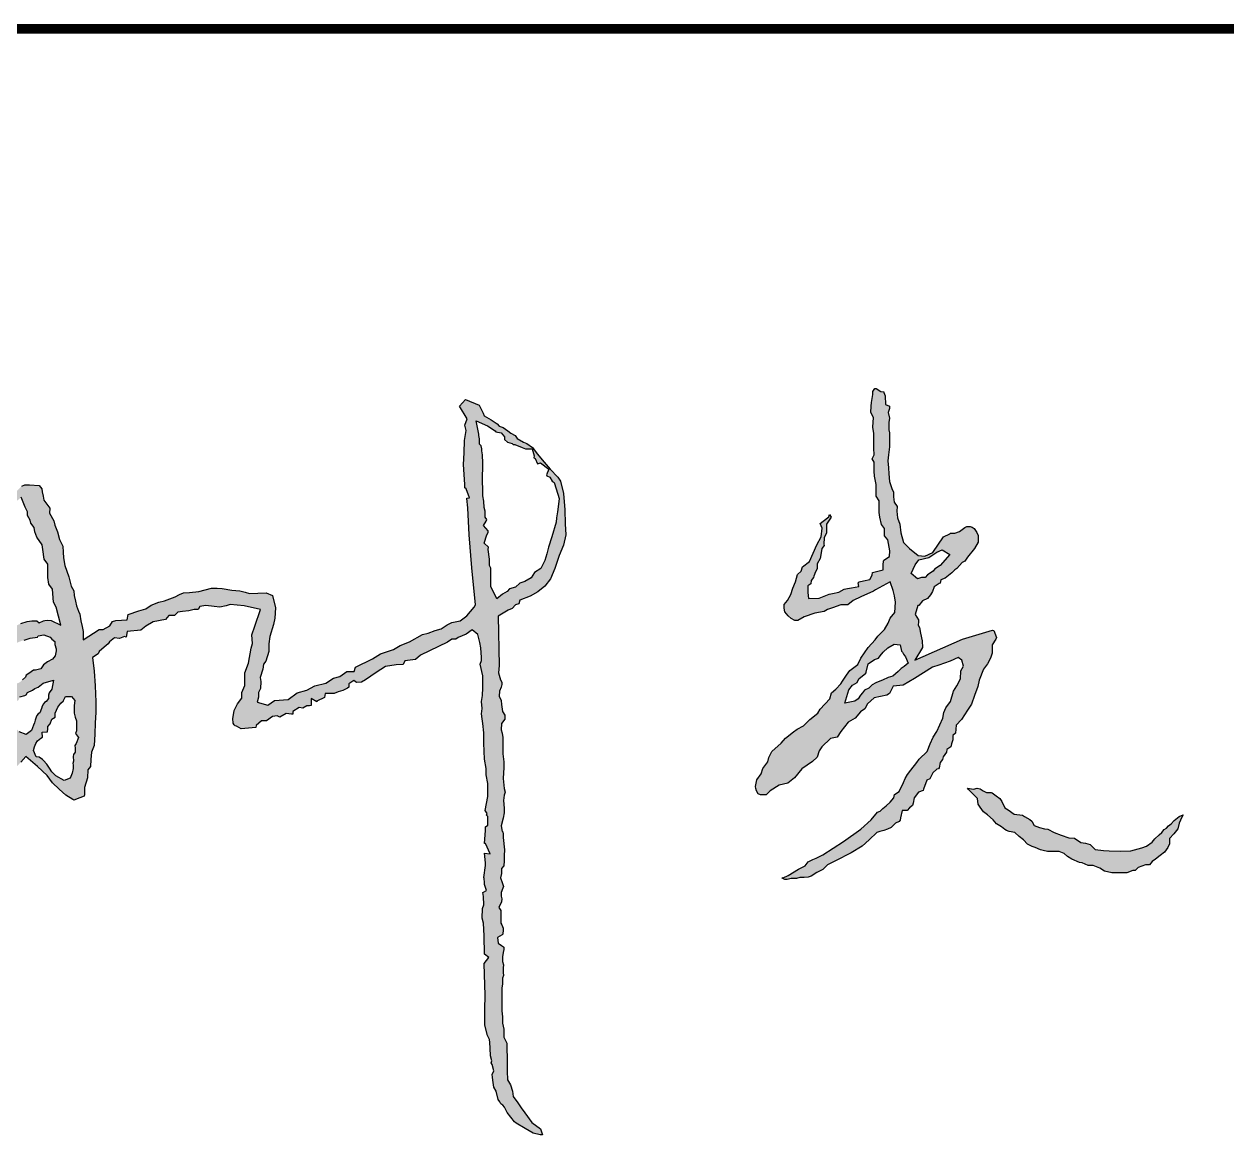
# Model space of a CAD drawing. Extents: x -409435 to 356702, y -107829 to 330904.
# Drawn here: x 133154 to 134107, y 326499 to 327379 of the extents above; entities that cross this region are included whole.
import ezdxf

# ---------------------------------------------------------------- set-up
doc = ezdxf.new("R2010")
doc.units = 0
doc.header["$LTSCALE"] = 1000
doc.header["$MEASUREMENT"] = 0
doc.layers.add('00-图签签名_10', color=10, linetype='Continuous')

# ---------------------------------------------------------------- blocks, each defined once
blk = doc.blocks.new('图签信息')
at = {"const_width": 0.05}
blk.add_lwpolyline([(-65, 560.5), (0, 560.5)], dxfattribs=at)
blk = doc.blocks.new('图签-A1')
at = {"color": 2}
blk.add_blockref('图签信息', (0, 0), dxfattribs=at)
blk = doc.blocks.new('X-104 14#平面')
at = {"xscale": 150, "yscale": 150, "zscale": 150}
blk.add_blockref('图签-A1', (137716.55, 243300), dxfattribs=at)
blk = doc.blocks.new('A$C133631DD')
h = blk.add_hatch(color=256)
h.paths.add_polyline_path([(4.2098, 7.6686), (4.1405, 7.7404), (4.1474, 7.7379), (4.2244, 7.7228), (4.2824, 7.6641), (4.2902, 7.6425), (4.2902, 7.6138), (4.2863, 7.5479), (4.2644, 7.5324), (4.2439, 7.5293), (4.2156, 7.5224), (4.19, 7.5188), (4.1363, 7.4784), (4.1041, 7.4811), (4.0532, 7.4512), (4.0242, 7.4459), (3.9809, 7.4286), (3.9293, 7.4142), (3.8867, 7.3929), (3.8466, 7.3904), (3.8086, 7.3875), (3.7576, 7.3785), (3.6838, 7.3529), (3.6223, 7.3383), (3.5902, 7.3196), (3.5603, 7.3171), (3.5223, 7.3083), (3.493, 7.3025), (3.4561, 7.2901), (3.4359, 7.28), (3.3938, 7.2748), (3.356, 7.266), (3.3222, 7.2582), (3.2676, 7.2582), (3.3366, 7.1526), (3.3366, 7.1256), (3.3597, 7.0833), (3.3886, 7.065), (3.3959, 7.0429), (3.3995, 6.9672), (3.4338, 6.9613), (3.4597, 6.8912), (3.4729, 6.8449), (3.4956, 6.8093), (3.5159, 6.7598), (3.5252, 6.7228), (3.5513, 6.651), (3.5671, 6.6225), (3.5776, 6.5963), (3.5805, 6.556), (3.587, 6.4943), (3.6085, 6.4112), (3.6085, 6.3748), (3.6055, 6.3422), (3.5962, 6.2769), (3.5901, 6.225), (3.5811, 6.189), (3.574, 6.1605), (3.5788, 6.0515), (3.5602, 6.0085), (3.4782, 5.99), (3.4115, 5.9937), (3.3677, 6.0031), (3.2887, 6.0261), (3.2414, 6.0329), (3.1902, 6.0329), (3.1267, 6.0522), (3.1061, 6.0694), (3.0729, 6.0731), (3.02, 6.0896), (2.9919, 6.0861), (2.9462, 6.0888), (2.9205, 6.1016), (2.8895, 6.1016), (2.8562, 6.11), (2.8374, 6.0407), (2.8682, 5.9962), (2.8745, 5.9052), (2.9167, 5.8467), (2.935, 5.7827), (2.963, 5.7298), (2.982, 5.657), (3.0135, 5.6065), (3.0262, 5.5654), (3.0584, 5.5186), (3.0584, 5.47), (3.0876, 5.4616), (3.1418, 5.3493), (3.1755, 5.2964), (3.2048, 5.211), (3.2297, 5.1661), (3.2543, 5.1044), (3.3027, 5.0198), (3.312, 4.9824), (3.3293, 4.9355), (3.3399, 4.8957), (3.366, 4.8566), (3.3811, 4.8263), (3.3939, 4.77), (3.4259, 4.7263), (3.4555, 4.7022), (3.4835, 4.6792), (3.4994, 4.6686), (3.7426, 4.6938), (3.961, 4.711), (4.1384, 4.7208), (4.201, 4.7266), (4.203, 4.7273), (4.2056, 4.708), (4.2631, 4.7301), (4.2706, 4.7389), (4.2928, 4.7404), (4.4238, 4.749), (4.5008, 4.7447), (4.582, 4.7426), (4.6482, 4.7312), (4.6832, 4.7394), (4.7265, 4.725), (4.8087, 4.7743), (4.8546, 4.7357), (4.816, 4.6446), (4.7633, 4.6187), (4.7451, 4.6114), (4.7195, 4.5652), (4.6937, 4.5257), (4.6784, 4.5129), (4.6686, 4.486), (4.6471, 4.4566), (4.6305, 4.4353), (4.6171, 4.4084), (4.5959, 4.3935), (4.573, 4.3528), (4.5628, 4.3303), (4.5361, 4.2941), (4.4949, 4.2632), (4.4392, 4.2151), (4.3947, 4.1767), (4.3404, 4.127), (4.3151, 4.1079), (4.2336, 4.0883), (4.1256, 4.0804), (4.0331, 4.0779), (3.9607, 4.0732), (3.8932, 4.089), (3.8234, 4.1179), (3.7383, 4.1447), (3.6695, 4.1745), (3.6228, 4.2123), (3.5842, 4.2577), (3.5547, 4.3076), (3.5292, 4.3757), (3.5054, 4.3828), (3.4979, 4.4053), (3.4753, 4.428), (3.4642, 4.4545), (3.424, 4.5196), (3.0976, 4.5124), (3.0491, 4.5172), (3.0037, 4.5045), (2.9887, 4.4957), (2.9722, 4.4957), (2.9546, 4.4992), (2.9289, 4.5105), (2.8958, 4.5127), (2.8672, 4.5), (2.8402, 4.4986), (2.7949, 4.491), (2.7697, 4.4758), (2.7441, 4.4758), (2.7153, 4.4968), (2.674, 4.5005), (2.6519, 4.4942), (2.6229, 4.4894), (2.5843, 4.4894), (2.5146, 4.4894), (2.4632, 4.4813), (2.4255, 4.4813), (2.3533, 4.4866), (2.2867, 4.4809), (2.2621, 4.4741), (2.2421, 4.4808), (2.2076, 4.4839), (2.1577, 4.4811), (2.125, 4.4811), (2.0906, 4.4861), (2.0401, 4.5009), (2.0023, 4.4925), (1.9994, 4.4896), (1.9874, 4.4866), (1.9622, 4.4866), (1.8818, 4.4785), (1.8451, 4.4811), (1.8098, 4.4811), (1.7771, 4.4833), (1.7574, 4.4974), (1.7251, 4.4974), (1.6966, 4.5037), (1.6651, 4.4932), (1.6405, 4.4837), (1.6297, 4.4899), (1.5991, 4.5001), (1.5753, 4.5001), (1.5576, 4.495), (1.5393, 4.4969), (1.5003, 4.5146), (1.4814, 4.5014), (1.4448, 4.5014), (1.3975, 4.5032), (1.3873, 4.4955), (1.3644, 4.4868), (1.3518, 4.4878), (1.3269, 4.4892), (1.3248, 4.4897), (1.3211, 4.494), (1.3034, 4.5244), (1.2652, 4.519), (1.2507, 4.4973), (1.2408, 4.4854), (1.2401, 4.4833), (1.2239, 4.4833), (1.2031, 4.4867), (1.1747, 4.4908), (1.1443, 4.4908), (1.1236, 4.4839), (1.1032, 4.487), (1.071, 4.487), (1.0529, 4.484), (1.0342, 4.4908), (0.9942, 4.4908), (0.9716, 4.4946), (0.9249, 4.4946), (0.8793, 4.4965), (0.8192, 4.4945), (0.7801, 4.4908), (0.7369, 4.4908), (0.6984, 4.4816), (0.6447, 4.4816), (0.6056, 4.4636), (0.578, 4.4636), (0.5558, 4.4636), (0.5226, 4.4606), (0.4696, 4.4606), (0.4207, 4.4606), (0.3627, 4.4571), (0.3297, 4.4373), (0.2899, 4.4241), (0.2526, 4.4207), (0.2116, 4.3899), (0.1786, 4.3689), (0.1448, 4.3443), (0.0811, 4.2971), (0.0411, 4.2408), (0, 4.2271), (0.0008, 4.2423), (0.0115, 4.2877), (0.0427, 4.3416), (0.0778, 4.4002), (0.087, 4.4116), (0.149, 4.4596), (0.1824, 4.4769), (0.1965, 4.4894), (0.205, 4.5022), (0.2174, 4.5084), (0.2328, 4.5193), (0.2893, 4.5333), (0.3163, 4.5492), (0.3623, 4.5551), (0.3807, 4.5568), (0.398, 4.5593), (0.4241, 4.5489), (0.4654, 4.5586), (0.475, 4.5661), (0.4889, 4.5626), (0.5227, 4.5701), (0.5737, 4.5733), (0.6093, 4.575), (0.6291, 4.5772), (0.6558, 4.5897), (0.7255, 4.6088), (0.8261, 4.6088), (0.9251, 4.6058), (0.9883, 4.6088), (1.1312, 4.6116), (1.1701, 4.5813), (1.1932, 4.609), (1.3136, 4.6118), (1.3973, 4.6172), (1.4315, 4.6243), (1.4946, 4.623), (1.5176, 4.6138), (1.5729, 4.6172), (1.6009, 4.6217), (1.6125, 4.597), (1.6532, 4.6097), (1.6664, 4.6097), (1.6924, 4.6114), (1.699, 4.6136), (1.7793, 4.6041), (1.7961, 4.6041), (1.8587, 4.6105), (1.8553, 4.5732), (1.9232, 4.6023), (1.9243, 4.6097), (2.0092, 4.6041), (2.0335, 4.6041), (2.044, 4.5883), (2.102, 4.5883), (2.1113, 4.5976), (2.1213, 4.5916), (2.1418, 4.6053), (2.2341, 4.5883), (2.3188, 4.5883), (2.3767, 4.5989), (2.4187, 4.5989), (2.4799, 4.6095), (2.5857, 4.6147), (2.6546, 4.6147), (2.7146, 4.6201), (2.7468, 4.6255), (2.7797, 4.6302), (2.8136, 4.625), (2.8605, 4.6302), (2.9006, 4.6227), (2.9503, 4.6199), (3.0302, 4.6199), (3.1059, 4.6376), (3.1319, 4.6305), (3.1516, 4.6305), (3.2153, 4.6332), (3.2491, 4.6417), (3.3019, 4.6541), (3.3326, 4.691), (3.3049, 4.7306), (3.2833, 4.7845), (3.2709, 4.799), (3.2709, 4.8263), (3.2519, 4.8548), (3.167, 5.0326), (3.1381, 5.0663), (3.1293, 5.1367), (3.1043, 5.1467), (3.1023, 5.1927), (3.0907, 5.2624), (3.0509, 5.3249), (3.0036, 5.3948), (2.9885, 5.4227), (2.9868, 5.455), (2.9997, 5.4723), (2.9773, 5.506), (2.9543, 5.506), (2.949, 5.5144), (2.9326, 5.5449), (2.925, 5.5754), (2.9133, 5.6012), (2.9133, 5.6167), (2.9133, 5.6613), (2.8866, 5.6658), (2.8861, 5.6664), (2.8617, 5.7154), (2.8579, 5.7166), (2.8803, 5.7538), (2.8341, 5.7538), (2.8324, 5.7647), (2.8324, 5.7822), (2.8175, 5.8095), (2.8202, 5.8338), (2.7952, 5.8738), (2.7776, 5.8738), (2.7776, 5.8842), (2.7809, 5.9198), (2.7572, 5.96), (2.7654, 5.9783), (2.7609, 6.0095), (2.7333, 6.0496), (2.7333, 6.0826), (2.7025, 6.1178), (2.6891, 6.1193), (2.6862, 6.1437), (2.6792, 6.2159), (2.6977, 6.246), (2.6999, 6.2546), (2.7059, 6.2619), (2.7176, 6.2677), (2.7493, 6.2698), (2.7868, 6.2651), (2.8009, 6.2611), (2.8442, 6.2394), (2.8831, 6.2125), (2.9195, 6.2125), (2.9664, 6.1917), (3.0504, 6.1917), (3.1135, 6.1664), (3.2136, 6.1489), (3.2427, 6.1416), (3.3005, 6.1448), (3.3574, 6.1246), (3.4669, 6.0889), (3.4929, 6.1968), (3.5001, 6.2875), (3.4925, 6.314), (3.4836, 6.3556), (3.4865, 6.394), (3.4934, 6.4493), (3.488, 6.4877), (3.467, 6.4997), (3.467, 6.5271), (3.46, 6.5618), (3.4536, 6.6037), (3.4491, 6.6348), (3.4276, 6.6564), (3.4276, 6.6936), (3.4025, 6.7151), (3.3869, 6.7964), (3.3576, 6.8441), (3.3321, 6.8773), (3.3226, 6.9678), (3.2862, 6.9738), (3.2885, 6.9855), (3.2758, 7.0193), (3.2806, 7.0525), (3.2549, 7.0847), (3.2422, 7.0932), (3.2196, 7.1195), (3.1916, 7.1522), (3.1761, 7.16), (3.1504, 7.1959), (3.0614, 7.1851), (2.965, 7.1787), (2.8586, 7.1755), (2.788, 7.1755), (2.7203, 7.1787), (2.6455, 7.182), (2.5691, 7.185), (2.5272, 7.2044), (2.477, 7.208), (2.4321, 7.2108), (2.4093, 7.227), (2.3565, 7.2305), (2.2939, 7.2503), (2.2476, 7.2503), (2.2368, 7.253), (2.2255, 7.28), (2.2104, 7.3203), (2.214, 7.3262), (2.2419, 7.3728), (2.2824, 7.4164), (2.323, 7.4602), (2.3717, 7.4959), (2.4323, 7.5599), (2.497, 7.6375), (2.4605, 7.6703), (2.4095, 7.7169), (2.3988, 7.7303), (2.4026, 7.7726), (2.3682, 7.7726), (2.3626, 7.779), (2.3597, 7.8019), (2.3497, 7.8077), (2.3585, 7.8399), (2.3103, 7.8496), (2.2924, 7.8544), (2.2836, 7.8633), (2.2806, 7.8744), (2.2885, 7.8961), (2.2885, 7.9347), (2.2541, 7.9347), (2.2494, 7.9355), (2.2479, 7.9446), (2.2601, 7.9871), (2.2095, 7.9871), (2.1949, 8.0059), (2.1695, 8.0518), (2.1636, 8.0955), (2.1481, 8.1203), (2.1387, 8.1509), (2.1387, 8.1713), (2.1282, 8.1889), (2.1121, 8.2442), (2.127, 8.269), (2.1604, 8.2774), (2.2177, 8.2801), (2.2768, 8.2801), (2.31, 8.2622), (2.3516, 8.2462), (2.4213, 8.2375), (2.507, 8.2107), (2.5914, 8.1481), (2.6852, 8.0599), (2.7789, 7.9747), (2.8247, 7.9208), (2.8456, 7.879), (2.9073, 7.907), (2.938, 7.9208), (2.9554, 7.9208), (2.9728, 7.9381), (2.9986, 7.9416), (3.0191, 7.9597), (3.0463, 7.9387), (3.0693, 7.9705), (3.0891, 7.9857), (3.1099, 7.9784), (3.1317, 7.9738), (3.1541, 7.9394), (3.1962, 7.9063), (3.2178, 7.8809), (3.2474, 7.8674), (3.2649, 7.8674), (3.2947, 7.8347), (3.3233, 7.806), (3.3316, 7.796), (3.3282, 7.7904), (3.3391, 7.7542), (3.3496, 7.7373), (3.3537, 7.7166), (3.3746, 7.6702), (3.389, 7.629), (3.393, 7.5974), (3.393, 7.5855), (3.393, 7.5651), (3.3802, 7.5491), (3.3924, 7.5206), (3.3957, 7.5107), (3.3974, 7.4954), (3.3956, 7.469), (3.3643, 7.4063), (3.4833, 7.4374), (3.516, 7.4552), (3.6028, 7.4617), (3.6356, 7.4846), (3.6785, 7.4927), (3.7173, 7.4927), (3.7663, 7.4927), (3.7994, 7.5159), (3.8627, 7.5245), (3.8943, 7.5285), (3.9443, 7.5651), (3.9794, 7.5786), (4.0085, 7.5823), (4.0371, 7.6045), (4.0576, 7.6075), (4.0874, 7.6253), (4.1113, 7.6249), (4.1437, 7.6417)])
h.paths.add_polyline_path([(2.9048, 7.8066), (2.9563, 7.8273), (2.9782, 7.8295), (2.9947, 7.8398), (3.0107, 7.8458), (3.0262, 7.8628), (3.1058, 7.9236), (3.1681, 7.8636), (3.1851, 7.8232), (3.1835, 7.7917), (3.202, 7.7583), (3.2185, 7.7442), (3.2401, 7.7091), (3.251, 7.6901), (3.2664, 7.6488), (3.2794, 7.6073), (3.2853, 7.5603), (3.295, 7.5555), (3.2997, 7.5173), (3.2858, 7.4754), (3.2724, 7.4654), (3.2572, 7.4464), (3.2372, 7.4464), (3.2082, 7.4367), (3.1944, 7.4367), (3.1618, 7.4433), (3.141, 7.4599), (3.1226, 7.4941), (3.1022, 7.5206), (3.0755, 7.5384), (3.0679, 7.5727), (3.0679, 7.5866), (3.046, 7.6165), (3.0336, 7.6341), (3.0202, 7.6386), (3.0037, 7.6584), (2.9869, 7.6781), (2.9706, 7.7153), (2.9475, 7.7363), (2.9269, 7.7569)], flags=16)
h.paths.add_polyline_path([(2.7684, 7.7869), (2.816, 7.7563), (2.8457, 7.7255), (2.8606, 7.7057), (2.8684, 7.6865), (2.8723, 7.6841), (2.8919, 7.676), (2.9012, 7.6434), (2.9056, 7.6357), (2.9195, 7.627), (2.9343, 7.5936), (2.9453, 7.5779), (2.956, 7.555), (2.9824, 7.5226), (3.0003, 7.455), (2.942, 7.4661), (2.9184, 7.4826), (2.9034, 7.488), (2.8796, 7.488), (2.8613, 7.5032), (2.8532, 7.5131), (2.8445, 7.5205), (2.8298, 7.5293), (2.8153, 7.5328), (2.7864, 7.5456), (2.7787, 7.5556), (2.7672, 7.5645), (2.7577, 7.5686), (2.737, 7.5745), (2.7187, 7.5808), (2.7043, 7.5857), (2.6698, 7.5985), (2.6429, 7.6343), (2.6603, 7.6817), (2.6778, 7.6962), (2.6959, 7.7098), (2.7004, 7.7143), (2.712, 7.7451), (2.7379, 7.7551)], flags=16)
h.paths.add_polyline_path([(2.8932, 7.3351), (2.8668, 7.3139), (2.8335, 7.3186), (2.8101, 7.317), (2.7825, 7.317), (2.7568, 7.3124), (2.7331, 7.3026), (2.6831, 7.3026), (2.6675, 7.3026), (2.6489, 7.31), (2.6221, 7.2903), (2.5844, 7.3048), (2.5696, 7.3129), (2.5526, 7.3116), (2.5253, 7.3116), (2.51, 7.3231), (2.4974, 7.3241), (2.4659, 7.3221), (2.4506, 7.3267), (2.4417, 7.3242), (2.4175, 7.3242), (2.3875, 7.3306), (2.3541, 7.3446), (2.3385, 7.3835), (2.3695, 7.4383), (2.3956, 7.4644), (2.4206, 7.4798), (2.446, 7.4984), (2.4716, 7.5206), (2.4769, 7.5259), (2.4936, 7.5482), (2.4964, 7.568), (2.5366, 7.5863), (2.5612, 7.5802), (2.5824, 7.5717), (2.6013, 7.5608), (2.6176, 7.5376), (2.6244, 7.5266), (2.6573, 7.5291), (2.6602, 7.4948), (2.6618, 7.4937), (2.6778, 7.4913), (2.695, 7.4913), (2.7137, 7.4773), (2.7432, 7.4646), (2.7562, 7.4444), (2.7841, 7.4444), (2.8223, 7.4265), (2.8405, 7.4123), (2.8495, 7.4055), (2.8642, 7.3892), (2.8672, 7.3878), (2.8944, 7.3742)], flags=16)
h.paths.add_polyline_path([(2.2102, 8.1887), (2.2982, 8.196), (2.3278, 8.1791), (2.4091, 8.1657), (2.4348, 8.1554), (2.4475, 8.1362), (2.4681, 8.126), (2.5243, 8.1203), (2.5243, 8.0788), (2.5334, 8.0712), (2.555, 8.0669), (2.5802, 8.0366), (2.6018, 8.0078), (2.621, 7.9918), (2.6411, 7.9797), (2.6677, 7.9531), (2.6883, 7.9242), (2.7021, 7.9036), (2.7387, 7.8708), (2.7444, 7.8268), (2.7123, 7.787), (2.6806, 7.7837), (2.6734, 7.7787), (2.6576, 7.7718), (2.6515, 7.7698), (2.6217, 7.7357), (2.595, 7.7357), (2.5873, 7.7357), (2.57, 7.7357), (2.5372, 7.7521), (2.5142, 7.7789), (2.4908, 7.7906), (2.4738, 7.8119), (2.4308, 7.8471), (2.4071, 7.8826), (2.3897, 7.9), (2.3689, 7.9209), (2.3616, 7.961), (2.3374, 7.9792), (2.3093, 8.0073), (2.2908, 8.0258), (2.2708, 8.0698), (2.2521, 8.096), (2.2381, 8.1225)], flags=16)
h.paths.add_polyline_path([(4.7138, 4.6656), (4.6804, 4.5904), (4.6471, 4.5386), (4.6397, 4.5349), (4.6338, 4.4996), (4.6065, 4.479), (4.5887, 4.479), (4.5731, 4.4576), (4.5629, 4.4272), (4.5566, 4.4208), (4.5566, 4.4102), (4.536, 4.362), (4.5281, 4.3383), (4.5281, 4.295), (4.4813, 4.2817), (4.4689, 4.2848), (4.4644, 4.2758), (4.4292, 4.2597), (4.4359, 4.2394), (4.394, 4.1854), (4.3561, 4.2006), (4.3509, 4.1977), (4.3417, 4.1791), (4.3149, 4.1624), (4.3064, 4.1496), (4.2632, 4.1378), (4.2014, 4.1172), (4.1454, 4.1242), (4.1133, 4.1274), (4.0718, 4.1338), (4.0448, 4.1372), (3.9475, 4.1664), (3.8787, 4.1883), (3.8345, 4.1977), (3.7903, 4.2113), (3.7377, 4.2376), (3.7116, 4.28), (3.6762, 4.3026), (3.6532, 4.3448), (3.6415, 4.3769), (3.6157, 4.4059), (3.6036, 4.4452), (3.5867, 4.4593), (3.5697, 4.4901), (3.5384, 4.5291), (3.6198, 4.5671), (3.6855, 4.5671), (3.7204, 4.5671), (3.7398, 4.5671), (3.7589, 4.5766), (3.8008, 4.5766), (3.8641, 4.5866), (3.8797, 4.5827), (3.906, 4.6122), (3.9613, 4.5938), (3.9766, 4.5861), (3.9866, 4.5861), (4.0217, 4.6173), (4.0513, 4.5996), (4.0626, 4.5953), (4.0772, 4.6051), (4.1166, 4.6051), (4.141, 4.6112), (4.183, 4.6145), (4.2188, 4.621), (4.2464, 4.621), (4.2788, 4.621), (4.2946, 4.6241), (4.3256, 4.6241), (4.3551, 4.6241), (4.3963, 4.621), (4.4207, 4.621), (4.4327, 4.621), (4.4881, 4.624), (4.5142, 4.6273), (4.5288, 4.6273), (4.5476, 4.6315), (4.5592, 4.6432), (4.5791, 4.6432), (4.5932, 4.6432), (4.6153, 4.6463), (4.624, 4.6463)], flags=16)
at = {"ltscale": 100}
h = blk.add_hatch(color=256, dxfattribs=at)
h.paths.add_polyline_path([(4.0952, 2.333), (4.0773, 2.3227), (4.031, 2.3535), (3.9735, 2.3518), (3.9408, 2.368), (3.8981, 2.3708), (3.8907, 2.3692), (3.871, 2.3829), (3.8407, 2.389), (3.8033, 2.3944), (3.7687, 2.4141), (3.7351, 2.4143), (3.7167, 2.4262), (3.6885, 2.4356), (3.6796, 2.4396), (3.6591, 2.4537), (3.6369, 2.4558), (3.6246, 2.476), (3.5799, 2.476), (3.54, 2.4715), (3.5428, 2.4012), (3.5679, 2.3349), (3.5741, 2.3131), (3.5815, 2.2708), (3.6009, 2.2354), (3.6065, 2.2142), (3.6099, 2.1874), (3.6201, 2.1398), (3.6444, 2.1429), (3.6511, 2.1363), (3.6565, 2.1091), (3.666, 2.0663), (3.6946, 2.052), (3.7126, 2.0503), (3.7168, 2.0327), (3.7301, 1.9793), (3.7619, 1.9793), (3.7875, 1.9763), (3.7938, 1.9744), (3.8179, 1.9373), (3.856, 1.9344), (3.9268, 1.9491), (3.9547, 1.9695), (4.0019, 1.9695), (4.0287, 1.9903), (4.0774, 2.0001), (4.1079, 2.0052), (4.1845, 2.0052), (4.2147, 2.0244), (4.2404, 2.0244), (4.2923, 2.0244), (4.3359, 2.0331), (4.3481, 2.0356), (4.3814, 2.0381), (4.4395, 2.0381), (4.4611, 2.0511), (4.4879, 2.0377), (4.5323, 2.0409), (4.5781, 2.0409), (4.6297, 2.0409), (4.6704, 2.0479), (4.7339, 2.0438), (4.7684, 2.0611), (4.8097, 2.0578), (4.8335, 2.056), (4.8872, 2.0462), (4.9066, 2.0462), (4.9261, 2.0332), (4.9261, 2.0261), (4.9054, 1.9936), (4.9032, 1.9755), (4.9005, 1.9739), (4.8785, 1.9666), (4.8206, 1.9627), (4.8092, 1.9377), (4.7942, 1.9377), (4.7676, 1.9453), (4.7309, 1.938), (4.7023, 1.9412), (4.6767, 1.9412), (4.6539, 1.9412), (4.6332, 1.9377), (4.58, 1.9377), (4.5402, 1.9377), (4.4895, 1.9445), (4.4489, 1.9482), (4.4017, 1.9446), (4.3637, 1.9411), (4.3125, 1.9374), (4.2663, 1.9221), (4.2424, 1.9101), (4.2122, 1.9101), (4.1771, 1.9057), (4.1485, 1.8866), (4.117, 1.8895), (4.0729, 1.8854), (4.0311, 1.868), (3.9743, 1.8613), (3.9107, 1.8454), (3.8705, 1.8052), (3.8232, 1.7485), (3.8197, 1.7049), (3.8439, 1.6519), (3.9469, 1.5798), (3.9668, 1.54), (3.972, 1.5356), (3.972, 1.5055), (3.9832, 1.4742), (4.0084, 1.44), (4.0163, 1.4265), (4.0163, 1.405), (4.012, 1.3923), (4.0014, 1.3781), (3.9761, 1.3598), (3.9563, 1.3512), (3.9128, 1.3522), (3.8713, 1.3759), (3.8122, 1.4226), (3.7877, 1.439), (3.7787, 1.457), (3.7385, 1.4922), (3.7292, 1.5061), (3.7088, 1.5265), (3.6736, 1.5696), (3.6629, 1.5982), (3.6406, 1.6023), (3.6397, 1.6092), (3.6175, 1.6425), (3.5856, 1.6541), (3.5649, 1.6665), (3.54, 1.6857), (3.5256, 1.7193), (3.4931, 1.7446), (3.4944, 1.7504), (3.4343, 1.7676), (3.3988, 1.7447), (3.3869, 1.7447), (3.3651, 1.7474), (3.3488, 1.7381), (3.3112, 1.733), (3.2615, 1.7225), (3.218, 1.7186), (3.1331, 1.7695), (3.2725, 1.4548), (3.331, 1.2571), (3.3282, 1.2484), (3.2836, 1.2315), (3.2726, 1.2352), (3.2352, 1.2601), (3.1785, 1.2601), (3.1468, 1.2696), (3.1095, 1.29), (3.0743, 1.3174), (3.0008, 1.346), (2.9592, 1.3535), (2.9011, 1.3753), (2.8432, 1.397), (2.8041, 1.422), (2.7417, 1.4623), (2.7033, 1.4965), (2.6509, 1.5022), (2.6351, 1.52), (2.6075, 1.52), (2.5819, 1.5286), (2.5611, 1.5325), (2.5441, 1.559), (2.5257, 1.5616), (2.4948, 1.5835), (2.477, 1.587), (2.4584, 1.6019), (2.4231, 1.6087), (2.4167, 1.6143), (2.4136, 1.6256), (2.3892, 1.6517), (2.3505, 1.6719), (2.3408, 1.6914), (2.2811, 1.7124), (2.2741, 1.7148), (2.2612, 1.7456), (2.2248, 1.774), (2.1886, 1.7806), (2.1741, 1.786), (2.1592, 1.8058), (2.1421, 1.8208), (2.1415, 1.8539), (2.0927, 1.8636), (2.0764, 1.8667), (2.068, 1.8744), (2.0566, 1.8985), (2.0418, 1.9134), (2.0291, 1.9255), (2.0173, 1.9493), (2.0085, 1.9751), (2.002, 2.0009), (1.9953, 2.0201), (1.9483, 2.0703), (1.9058, 2.1171), (1.8619, 2.1909), (1.8091, 2.2943), (1.783, 2.3466), (1.7529, 2.3767), (1.732, 2.4164), (1.7087, 2.4532), (1.7012, 2.4731), (1.6998, 2.5002), (1.6981, 2.5282), (1.6934, 2.5501), (1.6934, 2.5852), (1.6855, 2.612), (1.6865, 2.6285), (1.693, 2.6415), (1.6976, 2.6476), (1.6959, 2.6382), (1.7113, 2.6053), (1.7536, 2.5386), (1.7751, 2.4936), (1.8024, 2.4739), (1.8183, 2.4441), (1.8276, 2.42), (1.8497, 2.376), (1.9376, 2.2397), (2.0175, 2.126), (2.0793, 2.0581), (2.1312, 2.0153), (2.1373, 1.9997), (2.1539, 1.9801), (2.1711, 1.9588), (2.1971, 1.9328), (2.2257, 1.909), (2.2464, 1.9046), (2.2674, 1.8742), (2.3258, 1.8457), (2.3521, 1.8332), (2.3779, 1.8191), (2.408, 1.7962), (2.4571, 1.7561), (2.4789, 1.7416), (2.5301, 1.6886), (2.5815, 1.6684), (2.6243, 1.649), (2.6632, 1.6244), (2.7509, 1.5859), (2.7882, 1.5776), (2.8197, 1.5653), (2.8595, 1.5339), (2.9282, 1.5151), (2.9647, 1.4921), (3.0094, 1.4686), (3.062, 1.4665), (3.0946, 1.4479), (3.1339, 1.4597), (3.1507, 1.4848), (3.1271, 1.5373), (3.101, 1.6115), (3.0879, 1.653), (3.0134, 1.7713), (2.969, 1.8463), (2.9608, 1.9125), (2.9127, 1.9365), (2.9033, 1.9554), (2.8844, 2.0386), (2.8446, 2.0829), (2.813, 2.1005), (2.7926, 2.1276), (2.7506, 2.1626), (2.7249, 2.2104), (2.6619, 2.2576), (2.626, 2.2815), (2.6159, 2.3255), (2.5622, 2.3834), (2.5352, 2.4014), (2.4941, 2.4151), (2.4636, 2.4456), (2.4157, 2.5156), (2.357, 2.5633), (2.3222, 2.6077), (2.308, 2.6642), (2.2719, 2.7244), (2.2444, 2.7519), (2.2444, 2.7878), (2.2505, 2.804), (2.2717, 2.8158), (2.286, 2.8187), (2.2992, 2.8213), (2.3433, 2.8125), (2.3823, 2.7842), (2.4183, 2.7733), (2.462, 2.7406), (2.49, 2.7326), (2.5306, 2.7138), (2.5862, 2.6513), (2.6184, 2.6227), (2.6601, 2.5705), (2.677, 2.5469), (2.6998, 2.5051), (2.7411, 2.4637), (2.7831, 2.4102), (2.81, 2.3949), (2.8771, 2.3299), (2.9172, 2.3206), (2.9418, 2.2905), (2.9771, 2.2588), (2.9945, 2.2483), (3.0354, 2.22), (3.0641, 2.1999), (3.1037, 2.1471), (3.146, 2.1259), (3.1827, 2.1014), (3.2166, 2.0768), (3.2677, 2.032), (3.2927, 2.0133), (3.3354, 1.9706), (3.3785, 1.9454), (3.4115, 1.9334), (3.4476, 1.902), (3.5166, 1.8982), (3.5581, 1.9051), (3.5921, 1.9119), (3.6513, 1.9317), (3.6236, 1.9802), (3.5972, 2.0297), (3.5881, 2.0418), (3.5507, 2.1259), (3.5269, 2.1771), (3.4985, 2.2111), (3.4985, 2.2579), (3.478, 2.3126), (3.4678, 2.3465), (3.4556, 2.3679), (3.4433, 2.4296), (3.4196, 2.5007), (3.396, 2.5419), (3.396, 2.5614), (3.408, 2.5853), (3.4268, 2.6069), (3.4524, 2.6273), (3.476, 2.632), (3.5, 2.632), (3.5269, 2.6105), (3.5658, 2.5893), (3.6087, 2.574), (3.6502, 2.5572), (3.6978, 2.5433), (3.7198, 2.5202), (3.7484, 2.5118), (3.785, 2.4658), (3.8949, 2.4158), (3.9464, 2.3884), (4.0041, 2.3824), (4.0353, 2.3936), (4.0498, 2.3755), (4.0804, 2.3372)])
h.paths.add_polyline_path([(2.8501, 2.2323), (2.9378, 2.2044), (2.9688, 2.1811), (2.987, 2.1501), (3.0109, 2.1391), (3.0466, 2.0939), (3.0542, 2.092), (3.1086, 2.0778), (3.1371, 2.0364), (3.1475, 2.0104), (3.1617, 1.999), (3.1872, 1.9799), (3.214, 1.9486), (3.2392, 1.9057), (3.2335, 1.866), (3.1936, 1.8575), (3.1858, 1.8523), (3.174, 1.8444), (3.1546, 1.8315), (3.1138, 1.8129), (3.0905, 1.8409), (3.0793, 1.8595), (3.0593, 1.8796), (3.0275, 1.9159), (3.0187, 1.9468), (3.0017, 1.9828), (2.9893, 2.0117), (2.9838, 2.028), (2.971, 2.0505), (2.9484, 2.0731), (2.9355, 2.1027), (2.9184, 2.1151), (2.9032, 2.1284), (2.8791, 2.1437), (2.8634, 2.1658)], flags=16)
h.paths.add_polyline_path([(3.7055, 1.7943), (3.762, 1.7683), (3.7951, 1.7442), (3.8119, 1.6786), (3.8461, 1.625), (3.8623, 1.5894), (3.8316, 1.5382), (3.7585, 1.6027), (3.7379, 1.6337), (3.7366, 1.6376), (3.7197, 1.6497), (3.6959, 1.6854), (3.679, 1.7023), (3.679, 1.7256), (3.6702, 1.7519)], flags=16)
h.paths.add_polyline_path([(2.2885, 1.4221), (2.2816, 1.3836), (2.2888, 1.3575), (2.284, 1.3385), (2.2708, 1.3188), (2.2602, 1.2974), (2.2602, 1.266), (2.2578, 1.259), (2.238, 1.2327), (2.2208, 1.2089), (2.2014, 1.1953), (2.1594, 1.1757), (2.1465, 1.1532), (2.1161, 1.1145), (2.1112, 1.0599), (2.1019, 1.0469), (2.0828, 1.0111), (2.0708, 0.9974), (2.0421, 0.983), (2.0281, 0.9481), (2.0199, 0.9152), (2.0177, 0.8932), (1.9971, 0.8496), (1.9795, 0.8044), (1.961, 0.7541), (1.9587, 0.7157), (1.9295, 0.6744), (1.9267, 0.6433), (1.9171, 0.6125), (1.8833, 0.5787), (1.8774, 0.5252), (1.8749, 0.4875), (1.8724, 0.415), (1.875, 0.3448), (1.8957, 0.2723), (1.9069, 0.2414), (1.9326, 0.2043), (1.9539, 0.1856), (1.9816, 0.1579), (1.9957, 0.1393), (2.0153, 0.1246), (2.0256, 0.1095), (2.0406, 0.0964), (2.0531, 0.0778), (2.0757, 0.0579), (2.1013, 0.026), (2.113, 0), (2.0972, 0.0079), (2.0573, 0.0265), (2.0211, 0.0333), (1.9873, 0.0608), (1.9561, 0.0889), (1.9205, 0.0889), (1.8977, 0.1003), (1.8656, 0.1217), (1.8436, 0.1504), (1.8198, 0.1813), (1.8057, 0.2039), (1.7825, 0.2213), (1.7825, 0.2477), (1.7645, 0.2956), (1.7457, 0.3166), (1.7457, 0.3311), (1.7309, 0.3704), (1.7309, 0.4199), (1.7309, 0.4688), (1.7417, 0.5185), (1.7603, 0.5486), (1.7776, 0.5919), (1.7776, 0.6255), (1.7964, 0.6655), (1.799, 0.6836), (1.819, 0.7346), (1.8386, 0.763), (1.8576, 0.7847), (1.8708, 0.8177), (1.8708, 0.8618), (1.8708, 0.8933), (1.8775, 0.9223), (1.8819, 0.94), (1.8963, 0.976), (1.9031, 0.9964), (1.9199, 1.0257), (1.9478, 1.0537), (1.9703, 1.0812), (1.997, 1.1109), (2.0027, 1.1481), (2.0084, 1.165), (2.0158, 1.1762), (2.0331, 1.1984), (2.0541, 1.231), (2.0794, 1.254), (2.1134, 1.2906), (2.1314, 1.3176), (2.1635, 1.3391), (2.1832, 1.3509), (2.2209, 1.3563), (2.2513, 1.3867), (2.2798, 1.4152)])
for points in [[(4.2824, 7.6641), (4.2902, 7.6425), (4.2902, 7.6138), (4.2863, 7.5479), (4.2644, 7.5324), (4.2439, 7.5293), (4.2156, 7.5224), (4.19, 7.5188), (4.1363, 7.4784), (4.1041, 7.4811), (4.0532, 7.4512), (4.0242, 7.4459), (3.9809, 7.4286), (3.9293, 7.4142), (3.8867, 7.3929), (3.8466, 7.3904), (3.8086, 7.3875), (3.7576, 7.3785), (3.6838, 7.3529), (3.6223, 7.3383), (3.5902, 7.3196), (3.5603, 7.3171), (3.5223, 7.3083), (3.493, 7.3025), (3.4561, 7.2901), (3.4359, 7.28), (3.3938, 7.2748), (3.356, 7.266), (3.3222, 7.2582), (3.2676, 7.2582), (3.3366, 7.1526), (3.3366, 7.1256), (3.3597, 7.0833), (3.3886, 7.065), (3.3959, 7.0429), (3.3995, 6.9672), (3.4338, 6.9613), (3.4597, 6.8912), (3.4729, 6.8449), (3.4956, 6.8093), (3.5159, 6.7598), (3.5252, 6.7228), (3.5513, 6.651), (3.5671, 6.6225), (3.5776, 6.5963), (3.5805, 6.556), (3.587, 6.4943), (3.6085, 6.4112), (3.6085, 6.3748), (3.6055, 6.3422), (3.5962, 6.2769), (3.5901, 6.225), (3.5811, 6.189), (3.574, 6.1605), (3.5788, 6.0515), (3.5602, 6.0085), (3.4782, 5.99), (3.4115, 5.9937), (3.3677, 6.0031), (3.2887, 6.0261), (3.2414, 6.0329), (3.1902, 6.0329), (3.1267, 6.0522), (3.1061, 6.0694), (3.0729, 6.0731), (3.02, 6.0896), (2.9919, 6.0861), (2.9462, 6.0888), (2.9205, 6.1016), (2.8895, 6.1016), (2.8562, 6.11), (2.8374, 6.0407), (2.8682, 5.9962), (2.8745, 5.9052), (2.9167, 5.8467), (2.935, 5.7827), (2.963, 5.7298), (2.982, 5.657), (3.0135, 5.6065), (3.0262, 5.5654), (3.0584, 5.5186), (3.0584, 5.47), (3.0876, 5.4616), (3.1418, 5.3493), (3.1755, 5.2964), (3.2048, 5.211), (3.2297, 5.1661), (3.2543, 5.1044), (3.3027, 5.0198), (3.312, 4.9824), (3.3293, 4.9355), (3.3399, 4.8957), (3.366, 4.8566), (3.3811, 4.8263), (3.3939, 4.77), (3.4259, 4.7263), (3.4555, 4.7022), (3.4835, 4.6792), (3.4994, 4.6686), (3.7426, 4.6938), (3.961, 4.711), (4.1384, 4.7208), (4.201, 4.7266), (4.203, 4.7273), (4.2056, 4.708), (4.2631, 4.7301), (4.2706, 4.7389), (4.2928, 4.7404), (4.4238, 4.749), (4.5008, 4.7447), (4.582, 4.7426), (4.6482, 4.7312), (4.6832, 4.7394), (4.7265, 4.725), (4.8087, 4.7743), (4.8546, 4.7357), (4.816, 4.6446), (4.7633, 4.6187), (4.7451, 4.6114), (4.7195, 4.5652), (4.6937, 4.5257), (4.6784, 4.5129), (4.6686, 4.486), (4.6471, 4.4566), (4.6305, 4.4353), (4.6171, 4.4084), (4.5959, 4.3935), (4.573, 4.3528), (4.5628, 4.3303), (4.5361, 4.2941), (4.4949, 4.2632), (4.4392, 4.2151), (4.3947, 4.1767), (4.3404, 4.127), (4.3151, 4.1079), (4.2336, 4.0883), (4.1256, 4.0804), (4.0331, 4.0779), (3.9607, 4.0732), (3.8932, 4.089), (3.8234, 4.1179), (3.7383, 4.1447), (3.6695, 4.1745), (3.6228, 4.2123), (3.5842, 4.2577), (3.5547, 4.3076), (3.5292, 4.3757), (3.5054, 4.3828), (3.4979, 4.4053), (3.4753, 4.428), (3.4642, 4.4545), (3.424, 4.5196), (3.0976, 4.5124), (3.0491, 4.5172), (3.0037, 4.5045), (2.9887, 4.4957), (2.9722, 4.4957), (2.9546, 4.4992), (2.9289, 4.5105), (2.8958, 4.5127), (2.8672, 4.5), (2.8402, 4.4986), (2.7949, 4.491), (2.7697, 4.4758), (2.7441, 4.4758), (2.7153, 4.4968), (2.674, 4.5005), (2.6519, 4.4942), (2.6229, 4.4894), (2.5843, 4.4894), (2.5146, 4.4894), (2.4632, 4.4813), (2.4255, 4.4813), (2.3533, 4.4866), (2.2867, 4.4809), (2.2621, 4.4741), (2.2421, 4.4808), (2.2076, 4.4839), (2.1577, 4.4811), (2.125, 4.4811), (2.0906, 4.4861), (2.0401, 4.5009), (2.0023, 4.4925), (1.9994, 4.4896), (1.9874, 4.4866), (1.9622, 4.4866), (1.8818, 4.4785), (1.8451, 4.4811), (1.8098, 4.4811), (1.7771, 4.4833), (1.7574, 4.4974), (1.7251, 4.4974), (1.6966, 4.5037), (1.6651, 4.4932), (1.6405, 4.4837), (1.6297, 4.4899), (1.5991, 4.5001), (1.5753, 4.5001), (1.5576, 4.495), (1.5393, 4.4969), (1.5003, 4.5146), (1.4814, 4.5014), (1.4448, 4.5014), (1.3975, 4.5032), (1.3873, 4.4955), (1.3644, 4.4868), (1.3518, 4.4878), (1.3269, 4.4892), (1.3248, 4.4897), (1.3211, 4.494), (1.3034, 4.5244), (1.2652, 4.519), (1.2507, 4.4973), (1.2408, 4.4854), (1.2401, 4.4833), (1.2239, 4.4833), (1.2031, 4.4867), (1.1747, 4.4908), (1.1443, 4.4908), (1.1236, 4.4839), (1.1032, 4.487), (1.071, 4.487), (1.0529, 4.484), (1.0342, 4.4908), (0.9942, 4.4908), (0.9716, 4.4946), (0.9249, 4.4946), (0.8793, 4.4965), (0.8192, 4.4945), (0.7801, 4.4908), (0.7369, 4.4908), (0.6984, 4.4816), (0.6447, 4.4816), (0.6056, 4.4636), (0.578, 4.4636), (0.5558, 4.4636), (0.5226, 4.4606), (0.4696, 4.4606), (0.4207, 4.4606), (0.3627, 4.4571), (0.3297, 4.4373), (0.2899, 4.4241), (0.2526, 4.4207), (0.2116, 4.3899), (0.1786, 4.3689), (0.1448, 4.3443), (0.0811, 4.2971), (0.0411, 4.2408), (0, 4.2271), (0.0008, 4.2423), (0.0115, 4.2877), (0.0427, 4.3416), (0.0778, 4.4002), (0.087, 4.4116), (0.149, 4.4596), (0.1824, 4.4769), (0.1965, 4.4894), (0.205, 4.5022), (0.2174, 4.5084), (0.2328, 4.5193), (0.2893, 4.5333), (0.3163, 4.5492), (0.3623, 4.5551), (0.3807, 4.5568), (0.398, 4.5593), (0.4241, 4.5489), (0.4654, 4.5586), (0.475, 4.5661), (0.4889, 4.5626), (0.5227, 4.5701), (0.5737, 4.5733), (0.6093, 4.575), (0.6291, 4.5772), (0.6558, 4.5897), (0.7255, 4.6088), (0.8261, 4.6088), (0.9251, 4.6058), (0.9883, 4.6088), (1.1312, 4.6116), (1.1701, 4.5813), (1.1932, 4.609), (1.3136, 4.6118), (1.3973, 4.6172), (1.4315, 4.6243), (1.4946, 4.623), (1.5176, 4.6138), (1.5729, 4.6172), (1.6009, 4.6217), (1.6125, 4.597), (1.6532, 4.6097), (1.6664, 4.6097), (1.6924, 4.6114), (1.699, 4.6136), (1.7793, 4.6041), (1.7961, 4.6041), (1.8587, 4.6105), (1.8553, 4.5732), (1.9232, 4.6023), (1.9243, 4.6097), (2.0092, 4.6041), (2.0335, 4.6041), (2.044, 4.5883), (2.102, 4.5883), (2.1113, 4.5976), (2.1213, 4.5916), (2.1418, 4.6053), (2.2341, 4.5883), (2.3188, 4.5883), (2.3767, 4.5989), (2.4187, 4.5989), (2.4799, 4.6095), (2.5857, 4.6147), (2.6546, 4.6147), (2.7146, 4.6201), (2.7468, 4.6255), (2.7797, 4.6302), (2.8136, 4.625), (2.8605, 4.6302), (2.9006, 4.6227), (2.9503, 4.6199), (3.0302, 4.6199), (3.1059, 4.6376), (3.1319, 4.6305), (3.1516, 4.6305), (3.2153, 4.6332), (3.2491, 4.6417), (3.3019, 4.6541), (3.3326, 4.691), (3.3049, 4.7306), (3.2833, 4.7845), (3.2709, 4.799), (3.2709, 4.8263), (3.2519, 4.8548), (3.167, 5.0326), (3.1381, 5.0663), (3.1293, 5.1367), (3.1043, 5.1467), (3.1023, 5.1927), (3.0907, 5.2624), (3.0509, 5.3249), (3.0036, 5.3948), (2.9885, 5.4227), (2.9868, 5.455), (2.9997, 5.4723), (2.9773, 5.506), (2.9543, 5.506), (2.949, 5.5144), (2.9326, 5.5449), (2.925, 5.5754), (2.9133, 5.6012), (2.9133, 5.6167), (2.9133, 5.6613), (2.8866, 5.6658), (2.8861, 5.6664), (2.8617, 5.7154), (2.8579, 5.7166), (2.8803, 5.7538), (2.8341, 5.7538), (2.8324, 5.7647), (2.8324, 5.7822), (2.8175, 5.8095), (2.8202, 5.8338), (2.7952, 5.8738), (2.7776, 5.8738), (2.7776, 5.8842), (2.7809, 5.9198), (2.7572, 5.96), (2.7654, 5.9783), (2.7609, 6.0095), (2.7333, 6.0496), (2.7333, 6.0826), (2.7025, 6.1178), (2.6891, 6.1193), (2.6862, 6.1437), (2.6792, 6.2159), (2.6977, 6.246), (2.6999, 6.2546), (2.7059, 6.2619), (2.7176, 6.2677), (2.7493, 6.2698), (2.7868, 6.2651), (2.8009, 6.2611), (2.8442, 6.2394), (2.8831, 6.2125), (2.9195, 6.2125), (2.9664, 6.1917), (3.0504, 6.1917), (3.1135, 6.1664), (3.2136, 6.1489), (3.2427, 6.1416), (3.3005, 6.1448), (3.3574, 6.1246), (3.4669, 6.0889), (3.4929, 6.1968), (3.5001, 6.2875), (3.4925, 6.314), (3.4836, 6.3556), (3.4865, 6.394), (3.4934, 6.4493), (3.488, 6.4877), (3.467, 6.4997), (3.467, 6.5271), (3.46, 6.5618), (3.4536, 6.6037), (3.4491, 6.6348), (3.4276, 6.6564), (3.4276, 6.6936), (3.4025, 6.7151), (3.3869, 6.7964), (3.3576, 6.8441), (3.3321, 6.8773), (3.3226, 6.9678), (3.2862, 6.9738), (3.2885, 6.9855), (3.2758, 7.0193), (3.2806, 7.0525), (3.2549, 7.0847), (3.2422, 7.0932), (3.2196, 7.1195), (3.1916, 7.1522), (3.1761, 7.16), (3.1504, 7.1959), (3.0614, 7.1851), (2.965, 7.1787), (2.8586, 7.1755), (2.788, 7.1755), (2.7203, 7.1787), (2.6455, 7.182), (2.5691, 7.185), (2.5272, 7.2044), (2.477, 7.208), (2.4321, 7.2108), (2.4093, 7.227), (2.3565, 7.2305), (2.2939, 7.2503), (2.2476, 7.2503), (2.2368, 7.253), (2.2255, 7.28), (2.2104, 7.3203), (2.214, 7.3262), (2.2419, 7.3728), (2.2824, 7.4164), (2.323, 7.4602), (2.3717, 7.4959), (2.4323, 7.5599), (2.497, 7.6375), (2.4605, 7.6703)], [(3.3746, 7.6702), (3.389, 7.629), (3.393, 7.5974), (3.393, 7.5855), (3.393, 7.5651), (3.3802, 7.5491), (3.3924, 7.5206), (3.3957, 7.5107), (3.3974, 7.4954), (3.3956, 7.469), (3.3643, 7.4063), (3.4833, 7.4374), (3.516, 7.4552), (3.6028, 7.4617), (3.6356, 7.4846), (3.6785, 7.4927), (3.7173, 7.4927), (3.7663, 7.4927), (3.7994, 7.5159), (3.8627, 7.5245), (3.8943, 7.5285), (3.9443, 7.5651), (3.9794, 7.5786), (4.0085, 7.5823), (4.0371, 7.6045), (4.0576, 7.6075), (4.0874, 7.6253), (4.1113, 7.6249), (4.1437, 7.6417), (4.2098, 7.6686)], [(3.2664, 7.6488), (3.2794, 7.6073), (3.2853, 7.5603), (3.295, 7.5555), (3.2997, 7.5173), (3.2858, 7.4754), (3.2724, 7.4654), (3.2572, 7.4464), (3.2372, 7.4464), (3.2082, 7.4367), (3.1944, 7.4367), (3.1618, 7.4433), (3.141, 7.4599), (3.1226, 7.4941), (3.1022, 7.5206), (3.0755, 7.5384), (3.0679, 7.5727), (3.0679, 7.5866), (3.046, 7.6165), (3.0336, 7.6341), (3.0202, 7.6386), (3.0037, 7.6584)], [(2.8919, 7.676), (2.9012, 7.6434), (2.9056, 7.6357), (2.9195, 7.627), (2.9343, 7.5936), (2.9453, 7.5779), (2.956, 7.555), (2.9824, 7.5226), (3.0003, 7.455), (2.942, 7.4661), (2.9184, 7.4826), (2.9034, 7.488), (2.8796, 7.488), (2.8613, 7.5032), (2.8532, 7.5131), (2.8445, 7.5205), (2.8298, 7.5293), (2.8153, 7.5328), (2.7864, 7.5456), (2.7787, 7.5556), (2.7672, 7.5645), (2.7577, 7.5686), (2.737, 7.5745), (2.7187, 7.5808), (2.7043, 7.5857), (2.6698, 7.5985), (2.6429, 7.6343), (2.6603, 7.6817)]]:
    blk.add_lwpolyline(points)
for points in [[(2.8932, 7.3351), (2.8668, 7.3139), (2.8335, 7.3186), (2.8101, 7.317), (2.7825, 7.317), (2.7568, 7.3124), (2.7331, 7.3026), (2.6831, 7.3026), (2.6675, 7.3026), (2.6489, 7.31), (2.6221, 7.2903), (2.5844, 7.3048), (2.5696, 7.3129), (2.5526, 7.3116), (2.5253, 7.3116), (2.51, 7.3231), (2.4974, 7.3241), (2.4659, 7.3221), (2.4506, 7.3267), (2.4417, 7.3242), (2.4175, 7.3242), (2.3875, 7.3306), (2.3541, 7.3446), (2.3385, 7.3835), (2.3695, 7.4383), (2.3956, 7.4644), (2.4206, 7.4798), (2.446, 7.4984), (2.4716, 7.5206), (2.4769, 7.5259), (2.4936, 7.5482), (2.4964, 7.568), (2.5366, 7.5863), (2.5612, 7.5802), (2.5824, 7.5717), (2.6013, 7.5608), (2.6176, 7.5376), (2.6244, 7.5266), (2.6573, 7.5291), (2.6602, 7.4948), (2.6618, 7.4937), (2.6778, 7.4913), (2.695, 7.4913), (2.7137, 7.4773), (2.7432, 7.4646), (2.7562, 7.4444), (2.7841, 7.4444), (2.8223, 7.4265), (2.8405, 7.4123), (2.8495, 7.4055), (2.8642, 7.3892), (2.8672, 7.3878), (2.8944, 7.3742)], [(4.7138, 4.6656), (4.6804, 4.5904), (4.6471, 4.5386), (4.6397, 4.5349), (4.6338, 4.4996), (4.6065, 4.479), (4.5887, 4.479), (4.5731, 4.4576), (4.5629, 4.4272), (4.5566, 4.4208), (4.5566, 4.4102), (4.536, 4.362), (4.5281, 4.3383), (4.5281, 4.295), (4.4813, 4.2817), (4.4689, 4.2848), (4.4644, 4.2758), (4.4292, 4.2597), (4.4359, 4.2394), (4.394, 4.1854), (4.3561, 4.2006), (4.3509, 4.1977), (4.3417, 4.1791), (4.3149, 4.1624), (4.3064, 4.1496), (4.2632, 4.1378), (4.2014, 4.1172), (4.1454, 4.1242), (4.1133, 4.1274), (4.0718, 4.1338), (4.0448, 4.1372), (3.9475, 4.1664), (3.8787, 4.1883), (3.8345, 4.1977), (3.7903, 4.2113), (3.7377, 4.2376), (3.7116, 4.28), (3.6762, 4.3026), (3.6532, 4.3448), (3.6415, 4.3769), (3.6157, 4.4059), (3.6036, 4.4452), (3.5867, 4.4593), (3.5697, 4.4901), (3.5384, 4.5291), (3.6198, 4.5671), (3.6855, 4.5671), (3.7204, 4.5671), (3.7398, 4.5671), (3.7589, 4.5766), (3.8008, 4.5766), (3.8641, 4.5866), (3.8797, 4.5827), (3.906, 4.6122), (3.9613, 4.5938), (3.9766, 4.5861), (3.9866, 4.5861), (4.0217, 4.6173), (4.0513, 4.5996), (4.0626, 4.5953), (4.0772, 4.6051), (4.1166, 4.6051), (4.141, 4.6112), (4.183, 4.6145), (4.2188, 4.621), (4.2464, 4.621), (4.2788, 4.621), (4.2946, 4.6241), (4.3256, 4.6241), (4.3551, 4.6241), (4.3963, 4.621), (4.4207, 4.621), (4.4327, 4.621), (4.4881, 4.624), (4.5142, 4.6273), (4.5288, 4.6273), (4.5476, 4.6315), (4.5592, 4.6432), (4.5791, 4.6432), (4.5932, 4.6432), (4.6153, 4.6463), (4.624, 4.6463)], [(4.0952, 2.333), (4.0773, 2.3227), (4.031, 2.3535), (3.9735, 2.3518), (3.9408, 2.368), (3.8981, 2.3708), (3.8907, 2.3692), (3.871, 2.3829), (3.8407, 2.389), (3.8033, 2.3944), (3.7687, 2.4141), (3.7351, 2.4143), (3.7167, 2.4262), (3.6885, 2.4356), (3.6796, 2.4396), (3.6591, 2.4537), (3.6369, 2.4558), (3.6246, 2.476), (3.5799, 2.476), (3.54, 2.4715), (3.5428, 2.4012), (3.5679, 2.3349), (3.5741, 2.3131), (3.5815, 2.2708), (3.6009, 2.2354), (3.6065, 2.2142), (3.6099, 2.1874), (3.6201, 2.1398), (3.6444, 2.1429), (3.6511, 2.1363), (3.6565, 2.1091), (3.666, 2.0663), (3.6946, 2.052), (3.7126, 2.0503), (3.7168, 2.0327), (3.7301, 1.9793), (3.7619, 1.9793), (3.7875, 1.9763), (3.7938, 1.9744), (3.8179, 1.9373), (3.856, 1.9344), (3.9268, 1.9491), (3.9547, 1.9695), (4.0019, 1.9695), (4.0287, 1.9903), (4.0774, 2.0001), (4.1079, 2.0052), (4.1845, 2.0052), (4.2147, 2.0244), (4.2404, 2.0244), (4.2923, 2.0244), (4.3359, 2.0331), (4.3481, 2.0356), (4.3814, 2.0381), (4.4395, 2.0381), (4.4611, 2.0511), (4.4879, 2.0377), (4.5323, 2.0409), (4.5781, 2.0409), (4.6297, 2.0409), (4.6704, 2.0479), (4.7339, 2.0438), (4.7684, 2.0611), (4.8097, 2.0578), (4.8335, 2.056), (4.8872, 2.0462), (4.9066, 2.0462), (4.9261, 2.0332), (4.9261, 2.0261), (4.9054, 1.9936), (4.9032, 1.9755), (4.9005, 1.9739), (4.8785, 1.9666), (4.8206, 1.9627), (4.8092, 1.9377), (4.7942, 1.9377), (4.7676, 1.9453), (4.7309, 1.938), (4.7023, 1.9412), (4.6767, 1.9412), (4.6539, 1.9412), (4.6332, 1.9377), (4.58, 1.9377), (4.5402, 1.9377), (4.4895, 1.9445), (4.4489, 1.9482), (4.4017, 1.9446), (4.3637, 1.9411), (4.3125, 1.9374), (4.2663, 1.9221), (4.2424, 1.9101), (4.2122, 1.9101), (4.1771, 1.9057), (4.1485, 1.8866), (4.117, 1.8895), (4.0729, 1.8854), (4.0311, 1.868), (3.9743, 1.8613), (3.9107, 1.8454), (3.8705, 1.8052), (3.8232, 1.7485), (3.8197, 1.7049), (3.8439, 1.6519), (3.9469, 1.5798), (3.9668, 1.54), (3.972, 1.5356), (3.972, 1.5055), (3.9832, 1.4742), (4.0084, 1.44), (4.0163, 1.4265), (4.0163, 1.405), (4.012, 1.3923), (4.0014, 1.3781), (3.9761, 1.3598), (3.9563, 1.3512), (3.9128, 1.3522), (3.8713, 1.3759), (3.8122, 1.4226), (3.7877, 1.439), (3.7787, 1.457), (3.7385, 1.4922), (3.7292, 1.5061), (3.7088, 1.5265), (3.6736, 1.5696), (3.6629, 1.5982), (3.6406, 1.6023), (3.6397, 1.6092), (3.6175, 1.6425), (3.5856, 1.6541), (3.5649, 1.6665), (3.54, 1.6857), (3.5256, 1.7193), (3.4931, 1.7446), (3.4944, 1.7504), (3.4343, 1.7676), (3.3988, 1.7447), (3.3869, 1.7447), (3.3651, 1.7474), (3.3488, 1.7381), (3.3112, 1.733), (3.2615, 1.7225), (3.218, 1.7186), (3.1331, 1.7695), (3.2725, 1.4548), (3.331, 1.2571), (3.3282, 1.2484), (3.2836, 1.2315), (3.2726, 1.2352), (3.2352, 1.2601), (3.1785, 1.2601), (3.1468, 1.2696), (3.1095, 1.29), (3.0743, 1.3174), (3.0008, 1.346), (2.9592, 1.3535), (2.9011, 1.3753), (2.8432, 1.397), (2.8041, 1.422), (2.7417, 1.4623), (2.7033, 1.4965), (2.6509, 1.5022), (2.6351, 1.52), (2.6075, 1.52), (2.5819, 1.5286), (2.5611, 1.5325), (2.5441, 1.559), (2.5257, 1.5616), (2.4948, 1.5835), (2.477, 1.587), (2.4584, 1.6019), (2.4231, 1.6087), (2.4167, 1.6143), (2.4136, 1.6256), (2.3892, 1.6517), (2.3505, 1.6719), (2.3408, 1.6914), (2.2811, 1.7124), (2.2741, 1.7148), (2.2612, 1.7456), (2.2248, 1.774), (2.1886, 1.7806), (2.1741, 1.786), (2.1592, 1.8058), (2.1421, 1.8208), (2.1415, 1.8539), (2.0927, 1.8636), (2.0764, 1.8667), (2.068, 1.8744), (2.0566, 1.8985), (2.0418, 1.9134), (2.0291, 1.9255), (2.0173, 1.9493), (2.0085, 1.9751), (2.002, 2.0009), (1.9953, 2.0201), (1.9483, 2.0703), (1.9058, 2.1171), (1.8619, 2.1909), (1.8091, 2.2943), (1.783, 2.3466), (1.7529, 2.3767), (1.732, 2.4164), (1.7087, 2.4532), (1.7012, 2.4731), (1.6998, 2.5002), (1.6981, 2.5282), (1.6934, 2.5501), (1.6934, 2.5852), (1.6855, 2.612), (1.6865, 2.6285), (1.693, 2.6415), (1.6976, 2.6476), (1.6959, 2.6382), (1.7113, 2.6053), (1.7536, 2.5386), (1.7751, 2.4936), (1.8024, 2.4739), (1.8183, 2.4441), (1.8276, 2.42), (1.8497, 2.376), (1.9376, 2.2397), (2.0175, 2.126), (2.0793, 2.0581), (2.1312, 2.0153), (2.1373, 1.9997), (2.1539, 1.9801), (2.1711, 1.9588), (2.1971, 1.9328), (2.2257, 1.909), (2.2464, 1.9046), (2.2674, 1.8742), (2.3258, 1.8457), (2.3521, 1.8332), (2.3779, 1.8191), (2.408, 1.7962), (2.4571, 1.7561), (2.4789, 1.7416), (2.5301, 1.6886), (2.5815, 1.6684), (2.6243, 1.649), (2.6632, 1.6244), (2.7509, 1.5859), (2.7882, 1.5776), (2.8197, 1.5653), (2.8595, 1.5339), (2.9282, 1.5151), (2.9647, 1.4921), (3.0094, 1.4686), (3.062, 1.4665), (3.0946, 1.4479), (3.1339, 1.4597), (3.1507, 1.4848), (3.1271, 1.5373), (3.101, 1.6115), (3.0879, 1.653), (3.0134, 1.7713), (2.969, 1.8463), (2.9608, 1.9125), (2.9127, 1.9365), (2.9033, 1.9554), (2.8844, 2.0386), (2.8446, 2.0829), (2.813, 2.1005), (2.7926, 2.1276), (2.7506, 2.1626), (2.7249, 2.2104), (2.6619, 2.2576), (2.626, 2.2815), (2.6159, 2.3255), (2.5622, 2.3834), (2.5352, 2.4014), (2.4941, 2.4151), (2.4636, 2.4456), (2.4157, 2.5156), (2.357, 2.5633), (2.3222, 2.6077), (2.308, 2.6642), (2.2719, 2.7244), (2.2444, 2.7519), (2.2444, 2.7878), (2.2505, 2.804), (2.2717, 2.8158), (2.286, 2.8187), (2.2992, 2.8213), (2.3433, 2.8125), (2.3823, 2.7842), (2.4183, 2.7733), (2.462, 2.7406), (2.49, 2.7326), (2.5306, 2.7138), (2.5862, 2.6513), (2.6184, 2.6227), (2.6601, 2.5705), (2.677, 2.5469), (2.6998, 2.5051), (2.7411, 2.4637), (2.7831, 2.4102), (2.81, 2.3949), (2.8771, 2.3299), (2.9172, 2.3206), (2.9418, 2.2905), (2.9771, 2.2588), (2.9945, 2.2483), (3.0354, 2.22), (3.0641, 2.1999), (3.1037, 2.1471), (3.146, 2.1259), (3.1827, 2.1014), (3.2166, 2.0768), (3.2677, 2.032), (3.2927, 2.0133), (3.3354, 1.9706), (3.3785, 1.9454), (3.4115, 1.9334), (3.4476, 1.902), (3.5166, 1.8982), (3.5581, 1.9051), (3.5921, 1.9119), (3.6513, 1.9317), (3.6236, 1.9802), (3.5972, 2.0297), (3.5881, 2.0418), (3.5507, 2.1259), (3.5269, 2.1771), (3.4985, 2.2111), (3.4985, 2.2579), (3.478, 2.3126), (3.4678, 2.3465), (3.4556, 2.3679), (3.4433, 2.4296), (3.4196, 2.5007), (3.396, 2.5419), (3.396, 2.5614), (3.408, 2.5853), (3.4268, 2.6069), (3.4524, 2.6273), (3.476, 2.632), (3.5, 2.632), (3.5269, 2.6105), (3.5658, 2.5893), (3.6087, 2.574), (3.6502, 2.5572), (3.6978, 2.5433), (3.7198, 2.5202), (3.7484, 2.5118), (3.785, 2.4658), (3.8949, 2.4158), (3.9464, 2.3884), (4.0041, 2.3824), (4.0353, 2.3936), (4.0498, 2.3755), (4.0804, 2.3372)], [(2.8501, 2.2323), (2.9378, 2.2044), (2.9688, 2.1811), (2.987, 2.1501), (3.0109, 2.1391), (3.0466, 2.0939), (3.0542, 2.092), (3.1086, 2.0778), (3.1371, 2.0364), (3.1475, 2.0104), (3.1617, 1.999), (3.1872, 1.9799), (3.214, 1.9486), (3.2392, 1.9057), (3.2335, 1.866), (3.1936, 1.8575), (3.1858, 1.8523), (3.174, 1.8444), (3.1546, 1.8315), (3.1138, 1.8129), (3.0905, 1.8409), (3.0793, 1.8595), (3.0593, 1.8796), (3.0275, 1.9159), (3.0187, 1.9468), (3.0017, 1.9828), (2.9893, 2.0117), (2.9838, 2.028), (2.971, 2.0505), (2.9484, 2.0731), (2.9355, 2.1027), (2.9184, 2.1151), (2.9032, 2.1284), (2.8791, 2.1437), (2.8634, 2.1658)], [(3.7055, 1.7943), (3.762, 1.7683), (3.7951, 1.7442), (3.8119, 1.6786), (3.8461, 1.625), (3.8623, 1.5894), (3.8316, 1.5382), (3.7585, 1.6027), (3.7379, 1.6337), (3.7366, 1.6376), (3.7197, 1.6497), (3.6959, 1.6854), (3.679, 1.7023), (3.679, 1.7256), (3.6702, 1.7519)], [(2.2885, 1.4221), (2.2816, 1.3836), (2.2888, 1.3575), (2.284, 1.3385), (2.2708, 1.3188), (2.2602, 1.2974), (2.2602, 1.266), (2.2578, 1.259), (2.238, 1.2327), (2.2208, 1.2089), (2.2014, 1.1953), (2.1594, 1.1757), (2.1465, 1.1532), (2.1161, 1.1145), (2.1112, 1.0599), (2.1019, 1.0469), (2.0828, 1.0111), (2.0708, 0.9974), (2.0421, 0.983), (2.0281, 0.9481), (2.0199, 0.9152), (2.0177, 0.8932), (1.9971, 0.8496), (1.9795, 0.8044), (1.961, 0.7541), (1.9587, 0.7157), (1.9295, 0.6744), (1.9267, 0.6433), (1.9171, 0.6125), (1.8833, 0.5787), (1.8774, 0.5252), (1.8749, 0.4875), (1.8724, 0.415), (1.875, 0.3448), (1.8957, 0.2723), (1.9069, 0.2414), (1.9326, 0.2043), (1.9539, 0.1856), (1.9816, 0.1579), (1.9957, 0.1393), (2.0153, 0.1246), (2.0256, 0.1095), (2.0406, 0.0964), (2.0531, 0.0778), (2.0757, 0.0579), (2.1013, 0.026), (2.113, 0), (2.0972, 0.0079), (2.0573, 0.0265), (2.0211, 0.0333), (1.9873, 0.0608), (1.9561, 0.0889), (1.9205, 0.0889), (1.8977, 0.1003), (1.8656, 0.1217), (1.8436, 0.1504), (1.8198, 0.1813), (1.8057, 0.2039), (1.7825, 0.2213), (1.7825, 0.2477), (1.7645, 0.2956), (1.7457, 0.3166), (1.7457, 0.3311), (1.7309, 0.3704), (1.7309, 0.4199), (1.7309, 0.4688), (1.7417, 0.5185), (1.7603, 0.5486), (1.7776, 0.5919), (1.7776, 0.6255), (1.7964, 0.6655), (1.799, 0.6836), (1.819, 0.7346), (1.8386, 0.763), (1.8576, 0.7847), (1.8708, 0.8177), (1.8708, 0.8618), (1.8708, 0.8933), (1.8775, 0.9223), (1.8819, 0.94), (1.8963, 0.976), (1.9031, 0.9964), (1.9199, 1.0257), (1.9478, 1.0537), (1.9703, 1.0812), (1.997, 1.1109), (2.0027, 1.1481), (2.0084, 1.165), (2.0158, 1.1762), (2.0331, 1.1984), (2.0541, 1.231), (2.0794, 1.254), (2.1134, 1.2906), (2.1314, 1.3176), (2.1635, 1.3391), (2.1832, 1.3509), (2.2209, 1.3563), (2.2513, 1.3867), (2.2798, 1.4152)]]:
    blk.add_lwpolyline(points, close=True)
blk = doc.blocks.new('A$C0B3B4700')
at = {"layer": '00-图签签名_10', "xscale": 120, "yscale": 120, "zscale": 120, "rotation": 90}
blk.add_blockref('A$C133631DD', (-3644.8, -2901.03), dxfattribs=at)

msp = doc.modelspace()

# ---------------------------------------------------------------- block references
for name, p in [('X-104 14#平面', (0, 0)), ('A$C0B3B4700', (137716.55, 329400))]:
    msp.add_blockref(name, p)

doc.saveas('drawing.dxf')
